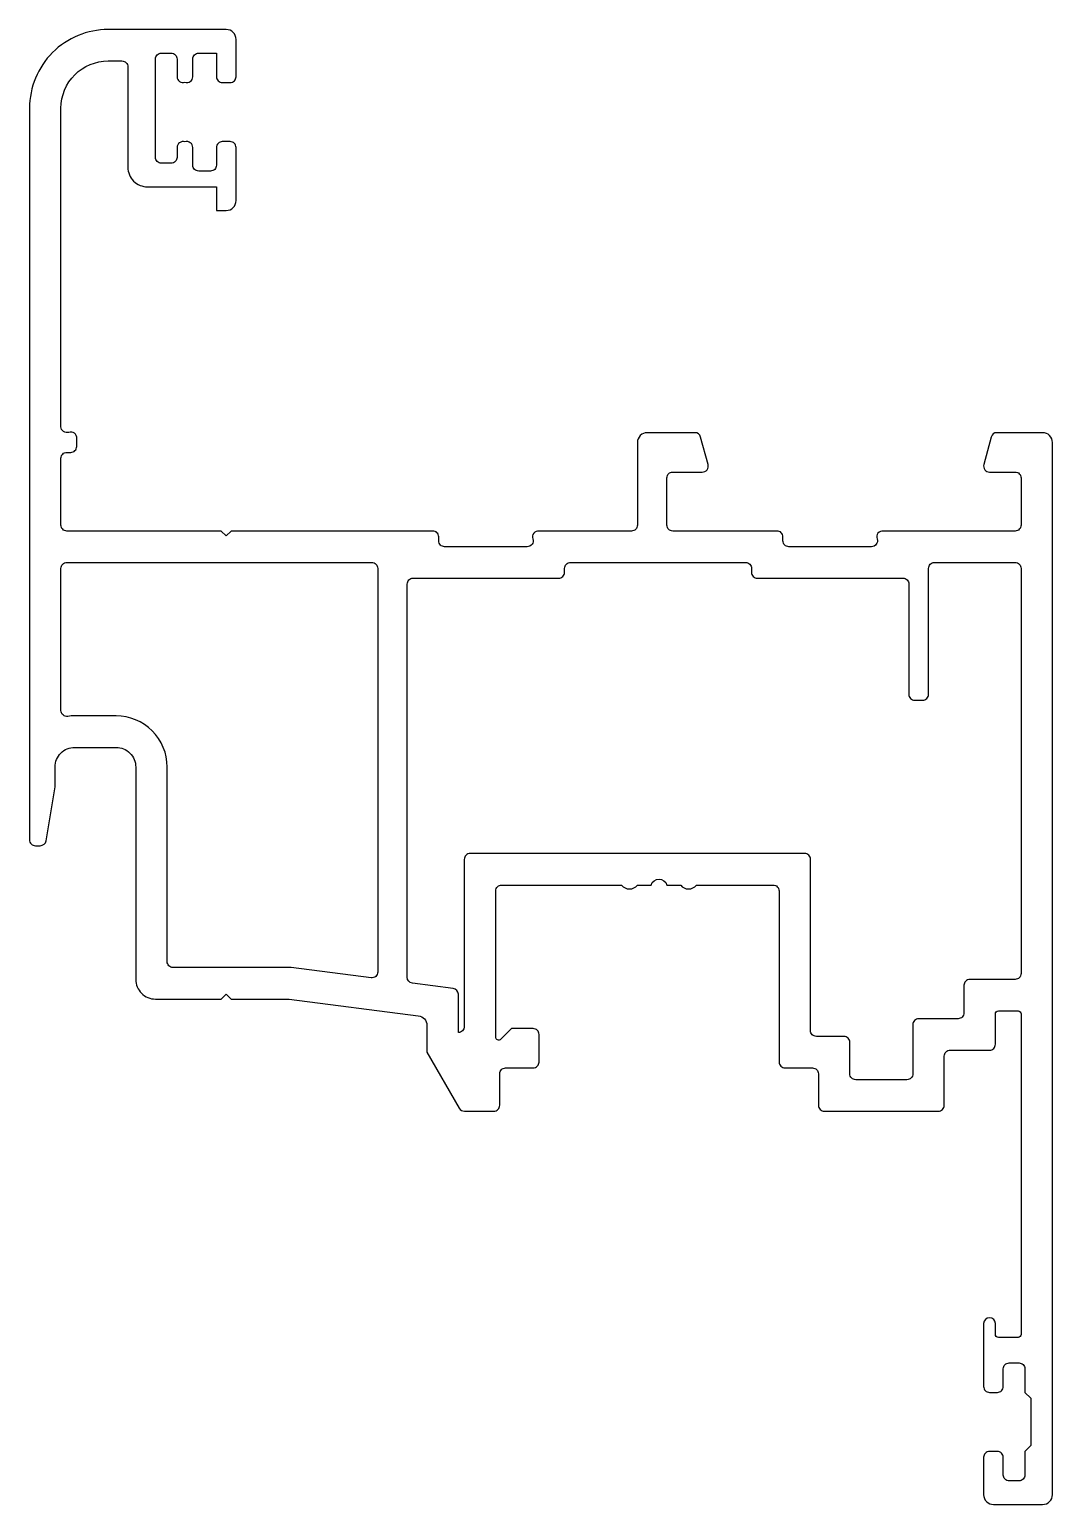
# Model space of a CAD drawing. Extents: x -48.5 to 3.5, y 0 to 75.
import ezdxf

# ---------------------------------------------------------------- set-up
doc = ezdxf.new("R2010")
doc.units = 0
doc.header["$MEASUREMENT"] = 0
doc.layers.get('0').update_dxf_attribs({"linetype": 'CONTINUOUS'})

msp = doc.modelspace()

# ---------------------------------------------------------------- linework, layer by layer
for points in [[(3.5, 53.995, 0.414214), (3, 54.495), (0.675, 54.495, 0.339454), (0.385, 54.273), (0.01, 52.873, 0.493145), (0.3, 52.495), (1.6, 52.495, -0.414214), (1.9, 52.195), (1.9, 49.795, -0.414214), (1.6, 49.495), (-5.1, 49.495, 0.56391), (-5.415, 49.09, -0.511918), (-5.7, 48.695), (-9.9, 48.695, -0.414214), (-10.2, 48.995), (-10.2, 49.195, 0.414214), (-10.5, 49.495), (-15.8, 49.495, -0.414214), (-16.1, 49.795), (-16.1, 52.195, -0.414214), (-15.8, 52.495), (-14.3, 52.495, 0.493145), (-14.01, 52.873), (-14.385, 54.273, 0.339454), (-14.675, 54.495), (-17.1, 54.495, 0.414214), (-17.6, 53.995), (-17.6, 49.795, -0.414214), (-17.9, 49.495), (-22.6, 49.495, 0.56391), (-22.915, 49.09, -0.511918), (-23.2, 48.695), (-27.4, 48.695, -0.414214), (-27.7, 48.995), (-27.7, 49.195, 0.414214), (-28, 49.495), (-38.25, 49.495), (-38.5, 49.245), (-38.75, 49.495), (-46.6, 49.495, -0.414214), (-46.9, 49.795), (-46.9, 53.195, -0.414214), (-46.6, 53.495), (-46.4, 53.495, 0.414214), (-46.1, 53.795), (-46.1, 54.195, 0.56391), (-46.505, 54.511, -0.511918), (-46.9, 54.795), (-46.9, 70.995, -0.414214), (-44.5, 73.395), (-43.8, 73.395, -0.414214), (-43.5, 73.095), (-43.5, 67.995, 0.414214), (-42.5, 66.995), (-39, 66.995), (-39, 65.795), (-38.5, 65.795, 0.414214), (-38, 66.295), (-38, 68.995, 0.414214), (-38.3, 69.295), (-38.7, 69.295, 0.414214), (-39, 68.995), (-39, 68.095, -0.414214), (-39.3, 67.795), (-39.9, 67.795, -0.414214), (-40.2, 68.095), (-40.2, 68.995, 0.517638), (-40.6, 69.278, 0.517638), (-41, 68.995), (-41, 68.495, -0.414214), (-41.3, 68.195), (-41.8, 68.195, -0.414214), (-42.1, 68.495), (-42.1, 73.495, -0.414214), (-41.8, 73.795), (-41.3, 73.795, -0.414214), (-41, 73.495), (-41, 72.595, 0.517638), (-40.6, 72.313, 0.517638), (-40.2, 72.595), (-40.2, 73.495, -0.414214), (-39.9, 73.795), (-39, 73.795), (-39, 72.595, 0.414214), (-38.7, 72.295), (-38.3, 72.295, 0.414214), (-38, 72.595), (-38, 74.495, 0.414214), (-38.5, 74.995), (-44.5, 74.995, 0.414214), (-48.5, 70.995), (-48.5, 33.795, 0.414214), (-48.2, 33.495), (-47.954, 33.495, 0.366629), (-47.658, 33.746), (-47.2, 36.495), (-47.2, 37.495, -0.414214), (-46.2, 38.495), (-44.1, 38.495, -0.414214), (-43.1, 37.495), (-43.1, 26.695, 0.414214), (-42.1, 25.695), (-38.75, 25.695), (-38.5, 25.945), (-38.25, 25.695), (-35.3, 25.695), (-28.736, 24.851, -0.377238), (-28.3, 24.356), (-28.3, 22.995), (-26.655, 20.145, 0.267949), (-26.395, 19.995), (-24.9, 19.995, 0.414214), (-24.6, 20.295), (-24.6, 21.895, -0.414214), (-24.3, 22.195), (-22.9, 22.195, 0.414214), (-22.6, 22.495), (-22.6, 23.895, 0.414214), (-22.9, 24.195), (-24, 24.195), (-24.544, 23.651, -0.668179), (-24.8, 23.758), (-24.8, 31.195, -0.414214), (-24.5, 31.495), (-18.4, 31.495, 0.5), (-17.6, 31.495), (-16.9, 31.495, -0.75), (-16.1, 31.495), (-15.4, 31.495, 0.5), (-14.6, 31.495), (-10.7, 31.495, -0.414214), (-10.4, 31.195), (-10.4, 22.495, 0.414214), (-10.1, 22.195), (-8.7, 22.195, -0.414214), (-8.4, 21.895), (-8.4, 20.295, 0.414214), (-8.1, 19.995), (-2.3, 19.995, 0.414214), (-2, 20.295), (-2, 22.795, -0.414214), (-1.7, 23.095), (0.3, 23.095, 0.414214), (0.6, 23.395), (0.6, 24.945, -0.414214), (0.75, 25.095), (1.75, 25.095, -0.414214), (1.9, 24.945), (1.9, 8.645, -0.414214), (1.75, 8.495), (0.75, 8.495, -0.414214), (0.6, 8.645), (0.6, 9.195, 1), (0, 9.195), (0, 5.995, 0.414214), (0.3, 5.695), (0.7, 5.695, 0.414214), (1, 5.995), (1, 6.895, -0.414214), (1.3, 7.195), (1.8, 7.195, -0.414214), (2.1, 6.895), (2.1, 5.695), (2.4, 5.395), (2.4, 2.995), (2.1, 2.695), (2.1, 1.495, -0.414214), (1.8, 1.195), (1.3, 1.195, -0.414214), (1, 1.495), (1, 2.395, 0.414214), (0.7, 2.695), (0.3, 2.695, 0.414214), (0, 2.395), (0, 0.495, 0.414214), (0.5, -0.005), (3, -0.005, 0.414214), (3.5, 0.495)], [(-30.8, 47.595), (-30.8, 27.071, -0.452181), (-31.138, 26.773), (-35.198, 27.295), (-41.2, 27.295, -0.414214), (-41.5, 27.595), (-41.5, 37.495, 0.414214), (-44.1, 40.095), (-46.2, 40.095, 0.034607), (-46.559, 40.071, -0.455348), (-46.9, 40.368), (-46.9, 47.595, -0.414214), (-46.6, 47.895), (-31.1, 47.895, -0.414214)], [(-12.1, 47.895, -0.414214), (-11.8, 47.595), (-11.8, 47.395, 0.414214), (-11.5, 47.095), (-4.1, 47.095, -0.414214), (-3.8, 46.795), (-3.8, 41.195, 0.414214), (-3.5, 40.895), (-3.1, 40.895, 0.414214), (-2.8, 41.195), (-2.8, 47.595, -0.414214), (-2.5, 47.895), (1.6, 47.895, -0.414214), (1.9, 47.595), (1.9, 26.995, -0.414214), (1.6, 26.695), (-0.7, 26.695, 0.414214), (-1, 26.395), (-1, 24.995, -0.414214), (-1.3, 24.695), (-3.3, 24.695, 0.414214), (-3.6, 24.395), (-3.6, 21.895, -0.414214), (-3.9, 21.595), (-6.5, 21.595, -0.414214), (-6.8, 21.895), (-6.8, 23.495, 0.414214), (-7.1, 23.795), (-8.5, 23.795, -0.414214), (-8.8, 24.095), (-8.8, 32.795, 0.414214), (-9.1, 33.095), (-26.1, 33.095, 0.414214), (-26.4, 32.795), (-26.4, 24.295, -0.414214), (-26.7, 23.995), (-26.7, 25.939, 0.377238), (-26.962, 26.236), (-29.038, 26.503, -0.377238), (-29.3, 26.801), (-29.3, 46.795, -0.414214), (-29, 47.095), (-21.6, 47.095, 0.414214), (-21.3, 47.395), (-21.3, 47.595, -0.414214), (-21, 47.895)]]:
    msp.add_lwpolyline(points, format="xyb", close=True)

doc.saveas('drawing.dxf')
